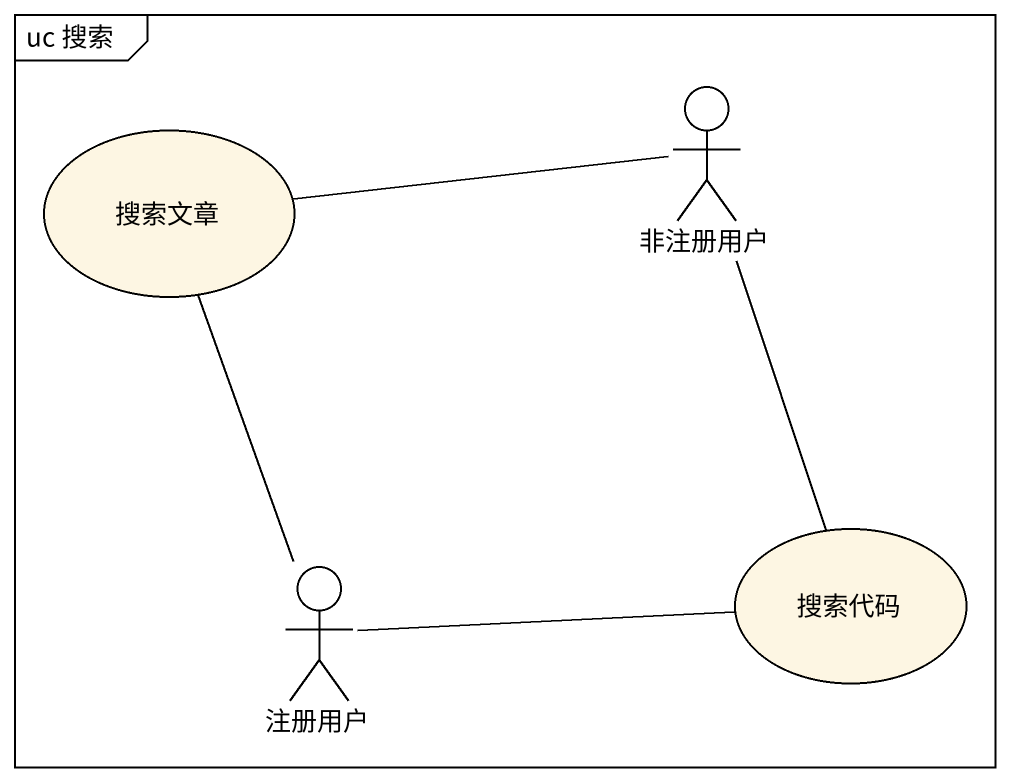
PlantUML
@startuml
mainframe uc 搜索
actor 非注册用户
usecase 搜索文章
usecase 搜索代码
actor 注册用户
非注册用户 -left- 搜索文章
非注册用户 -- 搜索代码
注册用户 -up- 搜索文章
注册用户 -right- 搜索代码
@enduml
